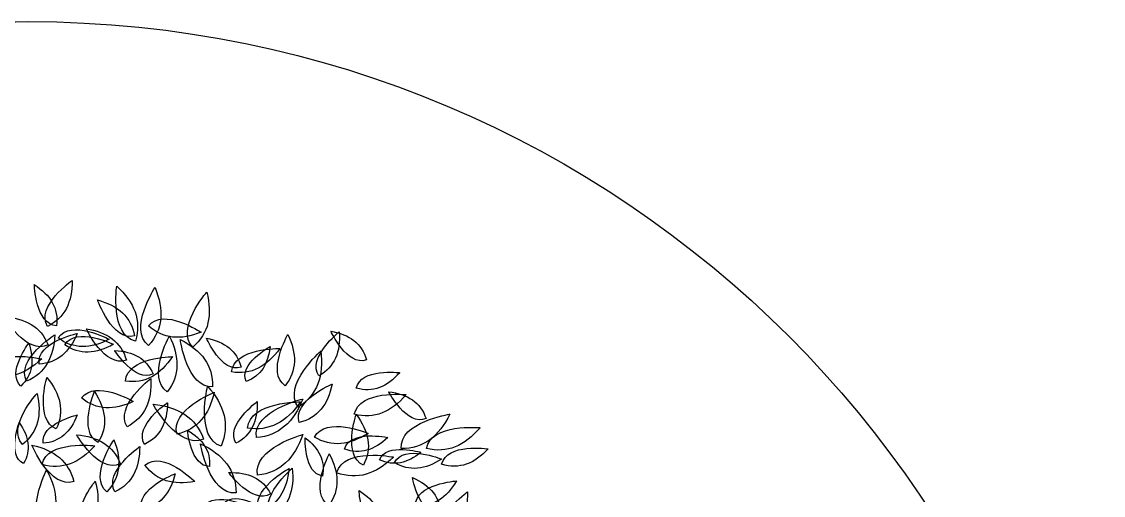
# Model space of a CAD drawing. Extents: x 0 to 430, y 0 to 430.
# Drawn here: x 213.5 to 429.9, y 335.1 to 429.9 of the extents above; entities that cross this region are included whole.
import ezdxf

# ---------------------------------------------------------------- set-up
doc = ezdxf.new("R2010")
doc.units = 0
doc.layers.add('Calque_1', color=7, linetype='CONTINUOUS')

msp = doc.modelspace()

# ---------------------------------------------------------------- linework, layer by layer
at = {"layer": 'Calque_1', "color": 7}
for points in [[(218.67509, 368.866569)], [(220.51527, 369.034584)], [(238.91517, 369.020043)], [(220.84666, 366.57622)], [(236.13635, 366.978686)], [(236.2738, 365.965999)], [(218.82206, 365.191053)], [(222.15791, 365.219292)], [(238.91041, 365.063882)], [(247.75098, 364.75897)], [(217.02843, 361.34175)], [(234.49351, 362.15032)], [(282.49665, 362.19752)], [(239.81618, 359.39885)], [(255.51425, 359.78606)], [(257.42455, 360.72473)], [(214.53063, 357.90975)], [(234.29312, 357.93092)], [(258.43719, 357.86233)], [(266.22664, 357.02622)], [(272.98192, 358.97375)], [(242.66999, 355.79467)], [(251.737, 356.79416)], [(280.45988, 356.52766)], [(225.52634, 354.573)], [(268.86594, 352.71824)], [(280.06691, 351.31048)], [(220.47433, 348.42712)], [(234.6289, 348.78609)], [(258.67791, 348.54507)], [(269.0518, 349.64047)], [(294.4161, 350.44168)], [(244.60619, 347.33358)], [(249.92526, 346.35533)], [(260.48404, 346.65205)], [(272.1051, 346.76309)], [(213.69518, 345.27054)], [(217.83346, 345.50264)], [(228.85413, 345.69294)], [(238.08044, 345.29498)], [(253.42901, 344.93151)], [(256.38672, 345.50365)], [(278.07409, 344.36319)], [(289.42277, 344.43343)], [(294.48603, 344.47512)], [(285.10862, 342.20278)], [(213.93435, 341.43986)], [(217.62422, 341.25845)], [(233.27397, 341.37649)], [(238.2061, 341.13974)], [(251.11046, 340.84292)], [(281.8902, 341.13797)], [(288.07525, 341.63724)], [(297.52904, 341.3214)], [(223.95331, 337.85244)], [(260.72775, 339.11712)], [(273.70518, 338.95361)], [(276.51512, 339.60413)], [(230.5857, 335.79805)], [(232.1946, 335.78365)], [(256.4301, 335.58596)], [(263.32249, 335.3698)]]:
    msp.add_lwpolyline(points, close=True, dxfattribs=at)
at = {"layer": 'Calque_1', "color": 1}
for points in [[(63.07086, 366.929139), (103.364976, 407.223254), (158.015525, 429.860251), (215.00001, 429.86025)], [(215.00001, 429.86025), (333.664051, 429.860244), (429.86026, 333.664031), (429.86026, 214.99999)]]:
    msp.add_open_spline(points, degree=3, dxfattribs=at)
at = {"layer": 'Calque_1', "color": 7}
for points in [[(220.51527, 369.034584), (216.32663, 369.263697), (216.07355, 377.246918), (216.07355, 377.246918)], [(216.07355, 377.246918), (219.29824, 375.162412), (220.95215, 372.489888), (220.51527, 369.034584)], [(218.67509, 368.866569), (216.31469, 372.933431), (223.64175, 378.078672), (223.64175, 378.078672)], [(223.64175, 378.078672), (223.67045, 373.774637), (222.18233, 370.581378), (218.67509, 368.866569)], [(236.2738, 365.965999), (231.19455, 367.128719), (232.56625, 376.954651), (232.56625, 376.954651)], [(232.56625, 376.954651), (236.07468, 373.723697), (237.5364, 370.103775), (236.2738, 365.965999)], [(238.91041, 365.063882), (234.76938, 368.292711), (240.2144, 376.678117), (240.2144, 376.678117)], [(240.2144, 376.678117), (242.03882, 372.231335), (241.8287, 368.302768), (238.91041, 365.063882)], [(247.75098, 364.75897), (244.20192, 368.410929), (250.54679, 375.742852), (250.54679, 375.742852)], [(250.54679, 375.742852), (251.70858, 371.228672), (250.98475, 367.482637), (247.75098, 364.75897)], [(236.13635, 366.978686), (231.6384, 365.839887), (228.73969, 374.185257), (228.73969, 374.185257)], [(228.73969, 374.185257), (232.83148, 373.047361), (235.45864, 370.770853), (236.13635, 366.978686)], [(238.91517, 369.020043), (241.88215, 372.736492), (249.41915, 367.718479), (249.41915, 367.718479)], [(218.82206, 365.191053), (214.56433, 363.09519), (209.88956, 370.827763), (209.88956, 370.827763)], [(209.88956, 370.827763), (214.22514, 370.559554), (217.33759, 368.840758), (218.82206, 365.191053)], [(220.84666, 366.57622), (223.35165, 370.429034), (231.07147, 366.309777), (231.07147, 366.309777)], [(222.15791, 365.219292), (224.40947, 368.963482), (231.88164, 365.307122), (231.88164, 365.307122)], [(234.49351, 362.15032), (230.19575, 360.54671), (226.44819, 368.436022), (226.44819, 368.436022)], [(226.44819, 368.436022), (230.592, 367.758439), (233.41906, 365.804129), (234.49351, 362.15032)], [(249.41915, 367.718479), (245.3733, 366.112547), (241.81788, 366.343658), (238.91517, 369.020043)], [(272.98192, 358.97375), (270.55782, 362.61353), (277.06429, 367.809469), (277.06429, 367.809469)], [(277.06429, 367.809469), (277.33759, 363.81591), (276.13923, 360.7665), (272.98192, 358.97375)], [(282.49665, 362.19752), (278.62662, 360.8157), (275.37002, 367.930049), (275.37002, 367.930049)], [(275.37002, 367.930049), (279.07317, 367.270474), (281.58064, 365.484014), (282.49665, 362.19752)], [(214.53063, 357.90975), (212.29688, 362.24746), (220.15852, 367.196908), (220.15852, 367.196908)], [(220.15852, 367.196908), (219.96356, 362.73516), (218.2547, 359.50369), (214.53063, 357.90975)], [(217.02843, 361.34175), (216.46509, 365.707634), (224.65442, 367.493041), (224.65442, 367.493041)], [(224.65442, 367.493041), (223.11918, 363.76758), (220.67727, 361.55068), (217.02843, 361.34175)], [(231.07147, 366.309777), (227.33084, 364.38565), (223.88956, 364.27439), (220.84666, 366.57622)], [(242.66999, 355.79467), (238.48369, 358.57475), (243.07002, 366.972346), (243.07002, 366.972346)], [(243.07002, 366.972346), (245.13424, 362.86163), (245.21932, 359.09752), (242.66999, 355.79467)], [(251.737, 356.79416), (246.59108, 356.54319), (245.27014, 366.263485), (245.27014, 366.263485)], [(245.27014, 366.263485), (249.47363, 364.12573), (251.83278, 361.07056), (251.737, 356.79416)], [(257.42455, 360.72473), (253.57401, 359.43792), (250.50082, 366.530905), (250.50082, 366.530905)], [(250.50082, 366.530905), (254.14534, 365.804675), (256.58608, 363.98948), (257.42455, 360.72473)], [(266.22664, 357.02622), (262.43415, 359.64086), (266.77131, 367.264263), (266.77131, 367.264263)], [(266.77131, 367.264263), (268.5977, 363.46389), (268.61572, 360.0127), (266.22664, 357.02622)], [(205.79949, 359.52269), (207.46494, 364.6977), (217.55506, 362.38808), (217.55506, 362.38808)], [(213.37941, 356.94715), (210.46456, 359.58218), (214.9845, 365.544086), (214.9845, 365.544086)], [(214.9845, 365.544086), (216.10415, 362.12612), (215.73359, 359.2056), (213.37941, 356.94715)], [(231.88164, 365.307122), (228.39174, 363.35421), (225.12581, 363.13374), (222.15791, 365.219292)], [(239.81618, 359.39885), (236.22878, 357.56252), (232.15639, 364.06611), (232.15639, 364.06611)], [(232.15639, 364.06611), (235.84136, 363.89611), (238.50709, 362.4781), (239.81618, 359.39885)], [(255.51425, 359.78606), (255.98183, 364.58269), (265.15753, 364.48323), (265.15753, 364.48323)], [(265.15753, 364.48323), (262.60737, 360.88367), (259.45899, 359.11581), (255.51425, 359.78606)], [(258.43719, 357.86233), (256.88163, 361.33089), (263.20588, 364.85116), (263.20588, 364.85116)], [(263.20588, 364.85116), (262.86672, 361.38815), (261.40145, 358.94591), (258.43719, 357.86233)], [(268.86594, 352.71824), (265.61282, 357.08669), (273.36541, 363.9749), (273.36541, 363.9749)], [(273.36541, 363.9749), (273.9666, 359.02572), (272.67562, 355.15457), (268.86594, 352.71824)], [(217.55506, 362.38808), (213.88109, 359.03188), (209.98691, 357.83811), (205.79949, 359.52269)], [(234.29312, 357.93092), (234.61488, 362.67934), (243.67518, 362.84859), (243.67518, 362.84859)], [(243.67518, 362.84859), (241.26281, 359.22111), (238.20655, 357.38428), (234.29312, 357.93092)], [(280.45988, 356.52766), (281.31413, 360.58128), (289.14385, 359.62634), (289.14385, 359.62634)], [(289.14385, 359.62634), (286.62387, 356.79289), (283.76648, 355.58104), (280.45988, 356.52766)], [(220.47433, 348.42712), (216.09993, 350.11409), (218.58183, 358.68903), (218.58183, 358.68903)], [(218.58183, 358.68903), (221.292, 355.36159), (222.1295, 351.95024), (220.47433, 348.42712)], [(225.52634, 354.573), (228.22153, 358.36904), (235.86489, 353.87968), (235.86489, 353.87968)], [(234.6289, 348.78609), (232.03447, 352.88281), (239.37974, 358.47689), (239.37974, 358.47689)], [(239.37974, 358.47689), (239.58088, 354.04283), (238.17467, 350.69295), (234.6289, 348.78609)], [(253.42901, 344.93151), (248.19523, 346.7204), (250.72938, 356.94227), (250.72938, 356.94227)], [(250.72938, 356.94227), (254.07621, 353.1435), (255.21929, 349.16031), (253.42901, 344.93151)], [(269.0518, 349.64047), (267.64048, 353.97736), (275.63561, 357.36658), (275.63561, 357.36658)], [(275.63561, 357.36658), (274.78743, 353.27901), (272.72667, 350.55336), (269.0518, 349.64047)], [(213.69518, 345.27054), (210.47373, 348.79633), (216.63304, 355.48608), (216.63304, 355.48608)], [(216.63304, 355.48608), (217.59178, 351.22097), (216.80513, 347.73035), (213.69518, 345.27054)], [(228.85413, 345.69294), (224.77502, 347.80056), (228.10332, 355.88442), (228.10332, 355.88442)], [(228.10332, 355.88442), (230.38778, 352.3568), (230.84023, 348.9467), (228.85413, 345.69294)], [(244.60619, 347.33358), (243.15182, 352.15199), (252.05327, 355.70193), (252.05327, 355.70193)], [(252.05327, 355.70193), (251.02061, 351.21214), (248.68237, 348.25371), (244.60619, 347.33358)], [(280.06691, 351.31048), (280.99388, 356.19294), (290.40779, 355.23613), (290.40779, 355.23613)], [(290.40779, 355.23613), (287.45358, 351.77702), (284.05562, 350.25473), (280.06691, 351.31048)], [(294.4161, 350.44168), (290.60502, 348.84797), (286.95615, 355.81569), (286.95615, 355.81569)], [(286.95615, 355.81569), (290.70869, 355.35129), (293.32114, 353.69185), (294.4161, 350.44168)], [(235.86489, 353.87968), (231.99889, 352.08705), (228.51101, 352.11701), (225.52634, 354.573)], [(238.08044, 345.29498), (235.97471, 349.01862), (242.69252, 353.62442), (242.69252, 353.62442)], [(242.69252, 353.62442), (242.67472, 349.70881), (241.28842, 346.81913), (238.08044, 345.29498)], [(249.92526, 346.35533), (244.88923, 344.12154), (239.82504, 353.30785), (239.82504, 353.30785)], [(239.82504, 353.30785), (244.84178, 352.79577), (248.37249, 350.65773), (249.92526, 346.35533)], [(256.38672, 345.50365), (254.1956, 349.09152), (260.64185, 353.83701), (260.64185, 353.83701)], [(260.64185, 353.83701), (260.75358, 349.99052), (259.4873, 347.10653), (256.38672, 345.50365)], [(258.67791, 348.54507), (259.17296, 353.85457), (269.32604, 353.78719), (269.32604, 353.78719)], [(269.32604, 353.78719), (266.52111, 349.79254), (263.04575, 347.82182), (258.67791, 348.54507)], [(260.48404, 346.65205), (259.70921, 352.01564), (269.7564, 354.36605), (269.7564, 354.36605)], [(269.7564, 354.36605), (267.9361, 349.75164), (264.97161, 346.97726), (260.48404, 346.65205)], [(217.83346, 345.50264), (217.2649, 349.44707), (224.65391, 351.17318), (224.65391, 351.17318)], [(224.65391, 351.17318), (223.31423, 347.78028), (221.13358, 345.74075), (217.83346, 345.50264)], [(272.1051, 346.76309), (274.33919, 351.03385), (282.80736, 347.49709), (282.80736, 347.49709)], [(281.8902, 341.13797), (277.65942, 342.97086), (280.4417, 351.29733), (280.4417, 351.29733)], [(280.4417, 351.29733), (282.97146, 347.91914), (283.65774, 344.53354), (281.8902, 341.13797)], [(289.42277, 344.43343), (289.07367, 349.78213), (299.1625, 351.3225), (299.1625, 351.3225)], [(299.1625, 351.3225), (297.01063, 346.91329), (293.87288, 344.40695), (289.42277, 344.43343)], [(213.93435, 341.43986), (210.57886, 343.03636), (213.05641, 349.66363), (213.05641, 349.66363)], [(213.05641, 349.66363), (214.99794, 346.87087), (215.45447, 344.12451), (213.93435, 341.43986)], [(294.48603, 344.47512), (295.41365, 349.5549), (305.20196, 348.62926), (305.20196, 348.62926)], [(305.20196, 348.62926), (302.15761, 345.01364), (298.63811, 343.4072), (294.48603, 344.47512)], [(217.62422, 341.25845), (218.6645, 346.17676), (228.16505, 345.0109), (228.16505, 345.0109)], [(233.27397, 341.37649), (228.98118, 339.39185), (224.51163, 347.20918), (224.51163, 347.20918)], [(224.51163, 347.20918), (228.82455, 346.83666), (231.88367, 345.04867), (233.27397, 341.37649)], [(230.5857, 335.79805), (226.93352, 338.7863), (232.00244, 346.20487), (232.00244, 346.20487)], [(232.00244, 346.20487), (233.54763, 342.17131), (233.2759, 338.64628), (230.5857, 335.79805)], [(251.11046, 340.84292), (247.29394, 340.86762), (246.71425, 348.11141), (246.71425, 348.11141)], [(246.71425, 348.11141), (249.73604, 346.35835), (251.35612, 344.0021), (251.11046, 340.84292)], [(260.72775, 339.11712), (259.73224, 344.50738), (269.7938, 347.28077), (269.7938, 347.28077)], [(269.7938, 347.28077), (268.13675, 342.54494), (265.25043, 339.6235), (260.72775, 339.11712)], [(273.70518, 338.95361), (269.97284, 339.4184), (270.24174, 346.57474), (270.24174, 346.57474)], [(270.24174, 346.57474), (272.99677, 344.51018), (274.31032, 342.01712), (273.70518, 338.95361)], [(282.80736, 347.49709), (279.09219, 345.11778), (275.51011, 344.66094), (272.1051, 346.76309)], [(278.07409, 344.36319), (279.23395, 348.23654), (286.77188, 346.67228), (286.77188, 346.67228)], [(286.77188, 346.67228), (284.09091, 344.12089), (281.21337, 343.17411), (278.07409, 344.36319)], [(223.95331, 337.85244), (219.20567, 336.3641), (215.60291, 345.12575), (215.60291, 345.12575)], [(215.60291, 345.12575), (220.05189, 344.15223), (223.00087, 341.87202), (223.95331, 337.85244)], [(228.16505, 345.0109), (225.10449, 341.57475), (221.63594, 340.10674), (217.62422, 341.25845)], [(232.1946, 335.78365), (229.89053, 339.81062), (237.15118, 344.84244), (237.15118, 344.84244)], [(237.15118, 344.84244), (237.15318, 340.5957), (235.66548, 337.45415), (232.1946, 335.78365)], [(238.2061, 341.13974), (241.80687, 344.18085), (248.16685, 337.8497), (248.16685, 337.8497)], [(256.4301, 335.58596), (250.9863, 335.16141), (249.2872, 345.41827), (249.2872, 345.41827)], [(249.2872, 345.41827), (253.80626, 343.28316), (256.39971, 340.11929), (256.4301, 335.58596)], [(276.51512, 339.60413), (277.98882, 344.70652), (287.90971, 342.7487), (287.90971, 342.7487)], [(285.10862, 342.20278), (286.48486, 345.72904), (293.39993, 343.69734), (293.39993, 343.69734)], [(288.07525, 341.63724), (290.01216, 345.41122), (297.48918, 342.35663), (297.48918, 342.35663)], [(297.52904, 341.3214), (298.54667, 345.60702), (306.84331, 344.38024), (306.84331, 344.38024)], [(306.84331, 344.38024), (304.08812, 341.43662), (301.01813, 340.22578), (297.52904, 341.3214)], [(274.94895, 333.09502), (271.03084, 335.55574), (275.0554, 343.39215), (275.0554, 343.39215)], [(275.0554, 343.39215), (277.05153, 339.65705), (277.21797, 336.19461), (274.94895, 333.09502)], [(287.90971, 342.7487), (284.4211, 339.36312), (280.65371, 338.08262), (276.51512, 339.60413)], [(293.39993, 343.69734), (290.70464, 341.52006), (287.9477, 340.85498), (285.10862, 342.20278)], [(297.48918, 342.35663), (294.23581, 340.23713), (291.08639, 339.81051), (288.07525, 341.63724)], [(218.43721, 328.01877), (213.81844, 330.90107), (218.52771, 340.13581), (218.52771, 340.13581)], [(218.52771, 340.13581), (220.88918, 335.74744), (221.09673, 331.67374), (218.43721, 328.01877)], [(248.16685, 337.8497), (243.92405, 337.06833), (240.51214, 337.97833), (238.2061, 341.13974)], [(254.93812, 339.6501), (258.80799, 339.76284), (261.70961, 338.4891), (263.32249, 335.3698)], [(263.32249, 335.3698), (259.71299, 333.16507), (254.93812, 339.6501), (254.93812, 339.6501)], [(260.99528, 331.67428), (259.03918, 336.04622), (267.01135, 340.4746), (267.01135, 340.4746)], [(263.47229, 330.55068), (260.63177, 334.50394), (267.66451, 340.54128), (267.66451, 340.54128)], [(267.01135, 340.4746), (266.58019, 336.11175), (264.73132, 333.03626), (260.99528, 331.67428)], [(267.66451, 340.54128), (268.12637, 336.10947), (266.91378, 332.6698), (263.47229, 330.55068)], [(226.1248, 328.52973), (223.03383, 331.54569), (228.24744, 337.90425), (228.24744, 337.90425)], [(228.24744, 337.90425), (229.33406, 334.10356), (228.80485, 330.91157), (226.1248, 328.52973)], [(237.51205, 332.13969), (236.3062, 336.43304), (244.25244, 339.42535), (244.25244, 339.42535)], [(244.25244, 339.42535), (243.26076, 335.46571), (241.13873, 332.885), (237.51205, 332.13969)], [(297.46235, 331.08974), (293.20449, 330.65512), (291.68097, 338.66066), (291.68097, 338.66066)], [(291.68097, 338.66066), (295.26213, 337.0722), (297.35364, 334.64153), (297.46235, 331.08974)], [(292.25999, 333.03501), (292.30379, 337.3576), (300.51065, 337.98427), (300.51065, 337.98427)], [(300.51065, 337.98427), (298.5126, 334.56894), (295.83716, 332.74372), (292.25999, 333.03501)], [(249.80796, 332.65024), (252.15125, 336.393), (259.63576, 332.56244), (259.63576, 332.56244)], [(253.81409, 333.41043), (256.48162, 336.42816), (262.64403, 331.86346), (262.64403, 331.86346)], [(285.43649, 328.16261), (281.37358, 328.32241), (281.00967, 336.05574), (281.00967, 336.05574)], [(281.00967, 336.05574), (284.16592, 334.08342), (285.80855, 331.51787), (285.43649, 328.16261)], [(297.76374, 326.20936), (295.24975, 330.34488), (302.68184, 335.79274), (302.68184, 335.79274)], [(302.68184, 335.79274), (302.80143, 331.36438), (301.33691, 328.04731), (297.76374, 326.20936)]]:
    msp.add_open_spline(points, degree=3, dxfattribs=at)

doc.saveas('drawing.dxf')
